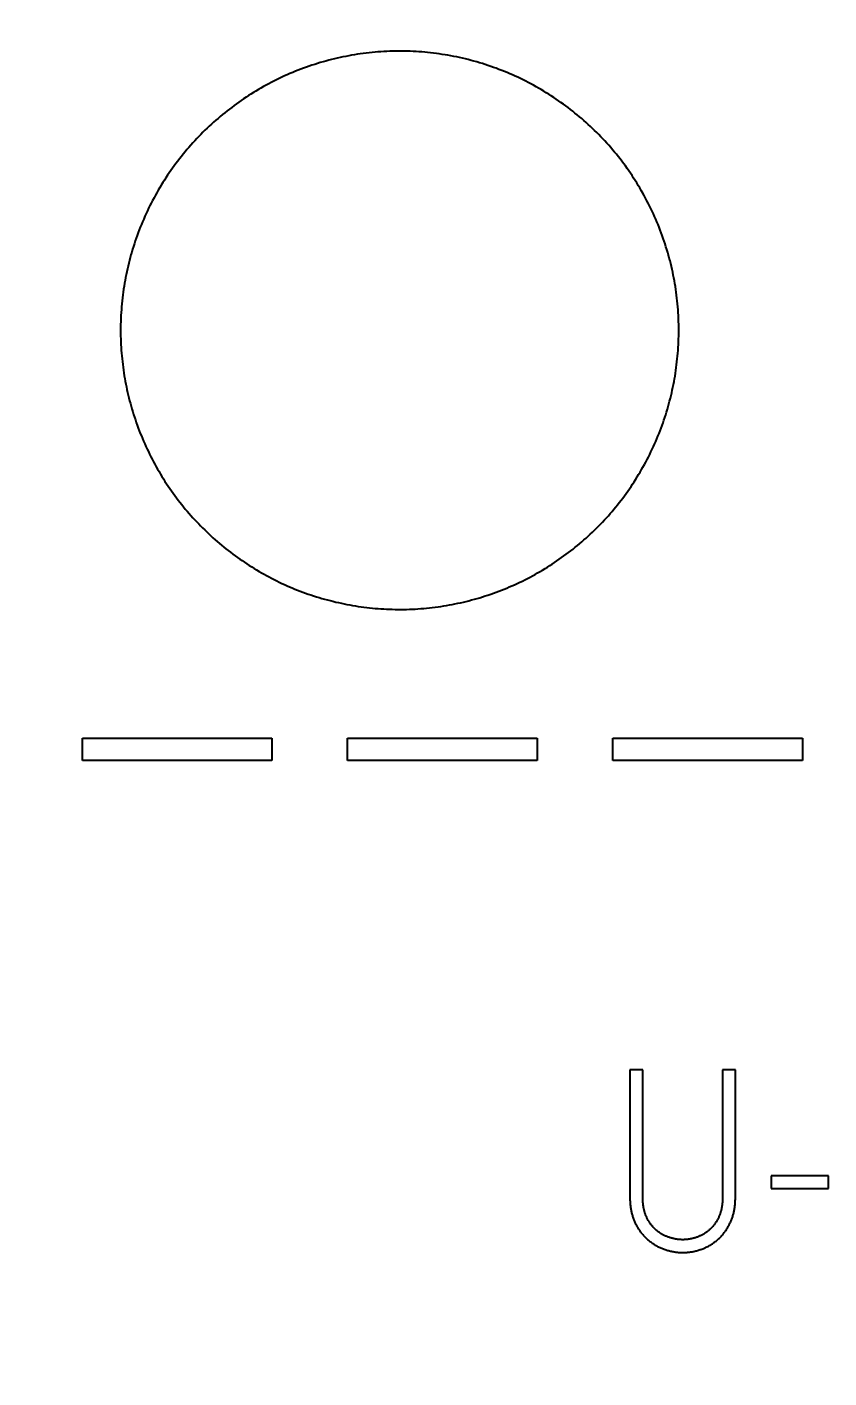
# Model space of a CAD drawing. Extents: x 0 to 420, y 0 to 297.
# Drawn here: x 122.61 to 128.36, y 158.89 to 168.57 of the extents above; entities that cross this region are included whole.
import ezdxf
from ezdxf.enums import TextEntityAlignment as Align

# ---------------------------------------------------------------- set-up
doc = ezdxf.new("R2010")
doc.units = 0
doc.header["$LTSCALE"] = 23.1
for name, color, linetype in [('10000_FRONT', 7, 'CONTINUOUS'), ('10100_DIM_FRONT', 7, 'CONTINUOUS'), ('10500_FRONT_LABELING', 7, 'CONTINUOUS')]:
    doc.layers.add(name, color=color, linetype=linetype)
doc.dimstyles.get("Standard").update_dxf_attribs({"dimtxt": 2.5, "dimasz": 2.5, "dimexe": 1.25, "dimexo": 0.625, "dimtad": 1, "dimcen": 2.5, "dimazin": 3, "dimtfac": 1, "dimtmove": 0, "dimatfit": 3})

# ---------------------------------------------------------------- blocks, each defined once
blk = doc.blocks.new('*D0')
at = {"layer": '10100_DIM_FRONT', "linetype": 'CONTINUOUS'}
for p, q in [((107.530749, 192.195968), (107.530749, 134.211085)), ((143.030749, 192.195968), (143.030749, 134.211085)), ((107.530749, 136.211085), (125.280749, 136.211085)), ((143.030749, 136.211085), (125.280749, 136.211085))]:
    blk.add_line(p, q, dxfattribs=at)
for points in [[(111.030749, 136.711085), (107.530749, 136.211085), (111.030749, 135.711085)], [(139.530749, 135.711085), (143.030749, 136.211085), (139.530749, 136.711085)]]:
    blk.add_solid(points, dxfattribs=at)
blk.add_text('35,5', height=3.5, dxfattribs=at).set_placement((121.450091, 137.086085), (130.950091, 137.086085), align=Align.FIT)
blk = doc.blocks.new('*D1')
at = {"layer": '10100_DIM_FRONT', "linetype": 'CONTINUOUS'}
for p, q in [((143.030749, 192.195968), (143.030749, 124.458443)), ((99.530757, 151.746968), (99.530757, 124.458443)), ((99.530757, 126.458443), (121.280753, 126.458443)), ((143.030749, 126.458443), (121.280753, 126.458443))]:
    blk.add_line(p, q, dxfattribs=at)
for points in [[(103.030757, 126.958443), (99.530757, 126.458443), (103.030757, 125.958443)], [(139.530749, 125.958443), (143.030749, 126.458443), (139.530749, 126.958443)]]:
    blk.add_solid(points, dxfattribs=at)
blk.add_text('43,5', height=3.5, dxfattribs=at).set_placement((117.247464, 127.333443), (126.997464, 127.333443), align=Align.FIT)

msp = doc.modelspace()

# ---------------------------------------------------------------- linework, layer by layer
at = {"layer": '10000_FRONT', "color": 7, "linetype": 'CONTINUOUS'}
for p, q in [((123.0071, 163.315), (123.0071, 163.4752)), ((123.0071, 163.4752), (124.3656, 163.4752)), ((124.3656, 163.4752), (124.3656, 163.315)), ((124.9078, 163.315), (124.9078, 163.4752)), ((124.9078, 163.4752), (126.2663, 163.4752)), ((126.2663, 163.4752), (126.2663, 163.315)), ((126.8085, 163.315), (126.8085, 163.4752)), ((126.8085, 163.4752), (128.167, 163.4752)), ((128.167, 163.4752), (128.167, 163.315)), ((124.3656, 163.315), (123.0071, 163.315)), ((126.2663, 163.315), (124.9078, 163.315)), ((128.167, 163.315), (126.8085, 163.315))]:
    msp.add_line(p, q, dxfattribs=at)
for points in [[(127.2808, 166.397), (127.2806, 166.4181), (127.2803, 166.4392), (127.2797, 166.4603), (127.279, 166.4814), (127.278, 166.5024), (127.2767, 166.5233), (127.2753, 166.5443), (127.2736, 166.5651), (127.2718, 166.586), (127.2697, 166.6068), (127.2674, 166.6276), (127.2649, 166.6483), (127.2621, 166.6691), (127.2592, 166.6897), (127.256, 166.7104), (127.2527, 166.731), (127.2491, 166.7515), (127.2453, 166.7721), (127.2412, 166.7926), (127.237, 166.813), (127.2326, 166.8334), (127.2279, 166.8538), (127.223, 166.8742), (127.2179, 166.8945), (127.2126, 166.9147), (127.2071, 166.935), (127.2013, 166.9552), (127.1953, 166.9753), (127.1891, 166.9955), (127.1827, 167.0155), (127.1761, 167.0356), (127.1692, 167.0556), (127.1621, 167.0755), (127.1549, 167.0954), (127.1474, 167.1151), (127.1397, 167.1348), (127.1318, 167.1543), (127.1238, 167.1737), (127.1155, 167.193), (127.1071, 167.2122), (127.0984, 167.2313), (127.0896, 167.2503), (127.0805, 167.2691), (127.0713, 167.2879), (127.0619, 167.3066), (127.0523, 167.3251), (127.0425, 167.3436), (127.0325, 167.3619), (127.0224, 167.3802), (127.012, 167.3983), (127.0014, 167.4164), (126.9907, 167.4343), (126.9798, 167.4521), (126.9686, 167.4698), (126.9573, 167.4874), (126.9458, 167.5049), (126.9341, 167.5223), (126.9222, 167.5396), (126.9101, 167.5568), (126.8978, 167.5739), (126.8853, 167.5909), (126.8726, 167.6077), (126.8598, 167.6245), (126.8467, 167.6411), (126.8334, 167.6576), (126.82, 167.674), (126.8064, 167.6902), (126.7927, 167.7062), (126.7788, 167.7221), (126.7648, 167.7377), (126.7506, 167.7533), (126.7363, 167.7686), (126.7218, 167.7838), (126.7072, 167.7988), (126.6924, 167.8137), (126.6775, 167.8284), (126.6625, 167.8429), (126.6473, 167.8573), (126.632, 167.8715), (126.6165, 167.8856), (126.6008, 167.8995), (126.5851, 167.9132), (126.5691, 167.9267), (126.5531, 167.9401), (126.5368, 167.9534), (126.5205, 167.9664), (126.504, 167.9793), (126.4873, 167.9921), (126.4705, 168.0046), (126.4536, 168.017), (126.4365, 168.0293), (126.4192, 168.0413), (126.4018, 168.0532), (126.3843, 168.065), (126.3666, 168.0766), (126.3487, 168.088), (126.3307, 168.0992), (126.3126, 168.1102), (126.2944, 168.121), (126.2762, 168.1316), (126.2578, 168.142), (126.2394, 168.1522), (126.2209, 168.1622), (126.2023, 168.172), (126.1836, 168.1816), (126.1648, 168.1909), (126.1459, 168.2001), (126.127, 168.2091), (126.108, 168.2179), (126.0889, 168.2264), (126.0697, 168.2348), (126.0504, 168.2429), (126.031, 168.2509), (126.0116, 168.2587), (125.9921, 168.2662), (125.9725, 168.2736), (125.9528, 168.2807), (125.933, 168.2876), (125.9132, 168.2944), (125.8932, 168.3009), (125.8732, 168.3072), (125.8531, 168.3134), (125.8329, 168.3193), (125.8126, 168.325), (125.7922, 168.3305), (125.7718, 168.3358), (125.7513, 168.3408), (125.7306, 168.3457), (125.7099, 168.3504), (125.6892, 168.3548), (125.6684, 168.359), (125.6477, 168.363), (125.6269, 168.3668), (125.6061, 168.3703), (125.5853, 168.3736), (125.5645, 168.3767), (125.5437, 168.3796), (125.5229, 168.3822), (125.502, 168.3846), (125.4812, 168.3868), (125.4603, 168.3888), (125.4394, 168.3906), (125.4186, 168.3922), (125.3977, 168.3935), (125.3768, 168.3946), (125.3558, 168.3955), (125.3349, 168.3962), (125.314, 168.3967), (125.293, 168.3969), (125.2721, 168.3969), (125.2511, 168.3968), (125.2301, 168.3963), (125.2091, 168.3957), (125.1881, 168.3948), (125.1671, 168.3938), (125.1461, 168.3924), (125.125, 168.3909), (125.104, 168.3892), (125.0829, 168.3872), (125.0618, 168.385), (125.0407, 168.3825), (125.0197, 168.3799), (124.9987, 168.377), (124.9778, 168.3739), (124.9569, 168.3706), (124.9362, 168.3671), (124.9154, 168.3633), (124.8948, 168.3594), (124.8742, 168.3552), (124.8536, 168.3508), (124.8332, 168.3462), (124.8127, 168.3414), (124.7924, 168.3364), (124.7721, 168.3312), (124.7519, 168.3258), (124.7317, 168.3201), (124.7116, 168.3143), (124.6916, 168.3082), (124.6716, 168.3019), (124.6517, 168.2955), (124.6318, 168.2888), (124.6121, 168.2819), (124.5923, 168.2748), (124.5727, 168.2674), (124.5531, 168.2599), (124.5335, 168.2521), (124.5141, 168.2442), (124.4946, 168.236), (124.4753, 168.2276), (124.456, 168.219), (124.4368, 168.2102), (124.4176, 168.2011), (124.3986, 168.1919), (124.3796, 168.1824), (124.3607, 168.1728), (124.342, 168.1629), (124.3234, 168.1529), (124.305, 168.1428), (124.2867, 168.1324)], [(124.2867, 168.1324), (124.2685, 168.1219), (124.2504, 168.1111), (124.2325, 168.1002), (124.2147, 168.0891), (124.197, 168.0779), (124.1795, 168.0664), (124.162, 168.0548), (124.1447, 168.043), (124.1276, 168.031), (124.1106, 168.0189), (124.0936, 168.0066), (124.0769, 167.9941), (124.0602, 167.9814), (124.0437, 167.9685), (124.0273, 167.9555), (124.0111, 167.9423), (123.9949, 167.9289), (123.9789, 167.9153), (123.963, 167.9015), (123.9473, 167.8876), (123.9317, 167.8735), (123.9162, 167.8592), (123.9009, 167.8447), (123.8856, 167.83), (123.8706, 167.8152), (123.8556, 167.8002), (123.8408, 167.785), (123.8262, 167.7697), (123.8118, 167.7542), (123.7976, 167.7387), (123.7836, 167.723), (123.7697, 167.7071), (123.756, 167.6912), (123.7425, 167.6751), (123.7292, 167.6589), (123.7161, 167.6426), (123.7031, 167.6262), (123.6903, 167.6096), (123.6777, 167.5929), (123.6653, 167.5761), (123.6531, 167.5591), (123.641, 167.542), (123.6291, 167.5248), (123.6174, 167.5075), (123.6059, 167.4901), (123.5946, 167.4725), (123.5834, 167.4548), (123.5724, 167.437), (123.5616, 167.419), (123.551, 167.4009), (123.5405, 167.3827), (123.5303, 167.3644), (123.5202, 167.346), (123.5103, 167.3274), (123.5006, 167.3087), (123.4911, 167.2898), (123.4818, 167.2708), (123.4726, 167.2517), (123.4637, 167.2325), (123.4549, 167.2133), (123.4464, 167.194), (123.4381, 167.1746), (123.4301, 167.1552), (123.4222, 167.1357), (123.4145, 167.1161), (123.4071, 167.0965), (123.3999, 167.0769), (123.3929, 167.0571), (123.3861, 167.0373), (123.3795, 167.0175), (123.3731, 166.9976), (123.3669, 166.9776), (123.361, 166.9576), (123.3552, 166.9375), (123.3497, 166.9174), (123.3443, 166.8972), (123.3392, 166.8769), (123.3343, 166.8566), (123.3296, 166.8362), (123.3251, 166.8158), (123.3208, 166.7953), (123.3168, 166.7748), (123.3129, 166.7541), (123.3093, 166.7335), (123.3058, 166.7127), (123.3026, 166.692), (123.2996, 166.6711), (123.2968, 166.6502), (123.2943, 166.6292), (123.2919, 166.6082), (123.2898, 166.5871), (123.2879, 166.566), (123.2862, 166.5449), (123.2848, 166.5238), (123.2835, 166.5027), (123.2825, 166.4816), (123.2818, 166.4605), (123.2812, 166.4393), (123.2809, 166.4181), (123.2808, 166.397)], [(123.2808, 166.397), (123.2809, 166.3764), (123.2812, 166.3558), (123.2817, 166.3353), (123.2825, 166.3148), (123.2834, 166.2943), (123.2846, 166.2739), (123.2859, 166.2535), (123.2875, 166.2331), (123.2893, 166.2128), (123.2913, 166.1925), (123.2934, 166.1723), (123.2958, 166.152), (123.2984, 166.1319), (123.3012, 166.1117), (123.3042, 166.0916), (123.3074, 166.0715), (123.3108, 166.0515), (123.3144, 166.0315), (123.3183, 166.0115), (123.3223, 165.9915), (123.3265, 165.9716), (123.3309, 165.9518), (123.3356, 165.9319), (123.3404, 165.9121), (123.3454, 165.8924), (123.3507, 165.8726), (123.3561, 165.8529), (123.3618, 165.8333), (123.3677, 165.8137), (123.3738, 165.7941), (123.3801, 165.7745), (123.3866, 165.755), (123.3933, 165.7355), (123.4002, 165.7161), (123.4073, 165.6968), (123.4146, 165.6776), (123.4221, 165.6585), (123.4298, 165.6395), (123.4376, 165.6206), (123.4456, 165.6017), (123.4539, 165.583), (123.4623, 165.5645), (123.4709, 165.546), (123.4796, 165.5276), (123.4886, 165.5093), (123.4977, 165.4911), (123.507, 165.473), (123.5165, 165.455), (123.5262, 165.4371), (123.5361, 165.4193), (123.5461, 165.4016), (123.5563, 165.384), (123.5667, 165.3665), (123.5773, 165.3491), (123.588, 165.3318), (123.599, 165.3146), (123.6101, 165.2975), (123.6214, 165.2805), (123.6329, 165.2636), (123.6445, 165.2468), (123.6564, 165.2301), (123.6684, 165.2135), (123.6807, 165.1971), (123.6931, 165.1807), (123.7057, 165.1644), (123.7185, 165.1482), (123.7314, 165.1322), (123.7446, 165.1163), (123.7578, 165.1006), (123.7712, 165.085), (123.7847, 165.0696), (123.7984, 165.0543), (123.8122, 165.0392), (123.8262, 165.0243), (123.8403, 165.0095), (123.8545, 164.9949), (123.8689, 164.9804), (123.8834, 164.9661), (123.8981, 164.9519), (123.9129, 164.9379), (123.9278, 164.924), (123.9428, 164.9103), (123.958, 164.8968), (123.9734, 164.8834), (123.9889, 164.8702), (124.0045, 164.8571), (124.0202, 164.8442), (124.0361, 164.8314), (124.0522, 164.8188), (124.0683, 164.8063), (124.0846, 164.794), (124.1011, 164.7819), (124.1177, 164.7699), (124.1344, 164.7581), (124.1513, 164.7464), (124.1683, 164.7349), (124.1855, 164.7235), (124.2028, 164.7124), (124.2202, 164.7013), (124.2378, 164.6905), (124.2554, 164.6798), (124.2732, 164.6694), (124.291, 164.6591), (124.3089, 164.649), (124.3269, 164.6391), (124.3449, 164.6295), (124.3631, 164.62), (124.3813, 164.6107), (124.3996, 164.6016), (124.418, 164.5927), (124.4364, 164.5839), (124.455, 164.5754), (124.4736, 164.5671), (124.4923, 164.559), (124.5111, 164.551), (124.5299, 164.5433), (124.5488, 164.5357), (124.5679, 164.5283), (124.5869, 164.5212), (124.6061, 164.5142), (124.6254, 164.5074), (124.6447, 164.5008), (124.6641, 164.4944), (124.6836, 164.4882), (124.7031, 164.4822), (124.7228, 164.4764), (124.7425, 164.4707), (124.7623, 164.4653), (124.7822, 164.4601), (124.8022, 164.4551), (124.8222, 164.4502), (124.8424, 164.4456), (124.8626, 164.4412), (124.8828, 164.437), (124.903, 164.433), (124.9232, 164.4292), (124.9435, 164.4256), (124.9637, 164.4223), (124.984, 164.4191), (125.0042, 164.4162), (125.0245, 164.4135), (125.0448, 164.411), (125.0651, 164.4087), (125.0854, 164.4066), (125.1058, 164.4047), (125.1261, 164.403), (125.1465, 164.4015), (125.1668, 164.4002), (125.1872, 164.3992), (125.2076, 164.3983), (125.2279, 164.3977), (125.2483, 164.3972), (125.2687, 164.397), (125.2892, 164.397), (125.3096, 164.3972), (125.33, 164.3976), (125.3505, 164.3982), (125.3709, 164.399), (125.3914, 164.4), (125.4119, 164.4013), (125.4324, 164.4027), (125.4529, 164.4044), (125.4734, 164.4062), (125.4939, 164.4083), (125.5145, 164.4106), (125.535, 164.4132), (125.5554, 164.4159), (125.5759, 164.4188), (125.5962, 164.422), (125.6165, 164.4253), (125.6367, 164.4289), (125.6568, 164.4326), (125.6769, 164.4366), (125.697, 164.4408), (125.717, 164.4451), (125.7369, 164.4497), (125.7567, 164.4544), (125.7765, 164.4594), (125.7963, 164.4646), (125.8159, 164.4699), (125.8356, 164.4755), (125.8551, 164.4812), (125.8746, 164.4872), (125.8941, 164.4933), (125.9135, 164.4997), (125.9328, 164.5062), (125.9521, 164.513), (125.9713, 164.5199), (125.9904, 164.5271), (126.0095, 164.5345), (126.0285, 164.542), (126.0475, 164.5498), (126.0664, 164.5577), (126.0852, 164.5659), (126.104, 164.5743), (126.1227, 164.5829), (126.1414, 164.5916), (126.16, 164.6006), (126.1785, 164.6098)], [(126.1785, 164.6098), (126.1969, 164.6192), (126.2152, 164.6287), (126.2333, 164.6384), (126.2513, 164.6483), (126.2692, 164.6583), (126.2869, 164.6685), (126.3046, 164.6789), (126.3221, 164.6895), (126.3395, 164.7002), (126.3567, 164.7111), (126.3739, 164.7221), (126.3909, 164.7334), (126.4078, 164.7448), (126.4246, 164.7563), (126.4412, 164.7681), (126.4578, 164.78), (126.4742, 164.7921), (126.4905, 164.8043), (126.5067, 164.8167), (126.5227, 164.8293), (126.5386, 164.842), (126.5544, 164.855), (126.5701, 164.868), (126.5857, 164.8813), (126.6011, 164.8947), (126.6164, 164.9083), (126.6316, 164.9221), (126.6467, 164.936), (126.6616, 164.9502), (126.6764, 164.9644), (126.6911, 164.9789), (126.7057, 164.9935), (126.7201, 165.0083), (126.7343, 165.0232), (126.7483, 165.0382), (126.7622, 165.0534), (126.7759, 165.0687), (126.7894, 165.0841), (126.8028, 165.0996), (126.816, 165.1152), (126.829, 165.1309), (126.8418, 165.1468), (126.8545, 165.1628), (126.867, 165.1789), (126.8793, 165.1951), (126.8915, 165.2114), (126.9035, 165.2279), (126.9153, 165.2445), (126.9269, 165.2612), (126.9384, 165.278), (126.9497, 165.2949), (126.9609, 165.3119), (126.9718, 165.3291), (126.9826, 165.3464), (126.9932, 165.3638), (127.0037, 165.3813), (127.014, 165.399), (127.0241, 165.4167), (127.034, 165.4346), (127.0438, 165.4526), (127.0534, 165.4708), (127.0628, 165.489), (127.0721, 165.5074), (127.0811, 165.5259), (127.09, 165.5445), (127.0987, 165.5632), (127.1072, 165.5819), (127.1154, 165.6008), (127.1235, 165.6196), (127.1314, 165.6385), (127.139, 165.6575), (127.1465, 165.6766), (127.1538, 165.6957), (127.1608, 165.7148), (127.1677, 165.734), (127.1743, 165.7533), (127.1808, 165.7726), (127.187, 165.792), (127.1931, 165.8114), (127.1989, 165.8309), (127.2046, 165.8504), (127.2101, 165.87), (127.2153, 165.8897), (127.2204, 165.9094), (127.2253, 165.9291), (127.2299, 165.949), (127.2344, 165.9688), (127.2387, 165.9888), (127.2427, 166.0088), (127.2466, 166.0288), (127.2502, 166.0489), (127.2537, 166.0691), (127.257, 166.0893), (127.26, 166.1095), (127.2629, 166.1299), (127.2655, 166.1503), (127.2679, 166.1707), (127.2702, 166.1912), (127.2722, 166.2117), (127.274, 166.2323), (127.2756, 166.2528), (127.277, 166.2734), (127.2781, 166.2939), (127.2791, 166.3145), (127.2798, 166.3351), (127.2803, 166.3557), (127.2807, 166.3763), (127.2808, 166.397)]]:
    msp.add_lwpolyline(points, dxfattribs=at)
at = {"layer": '10500_FRONT_LABELING', "color": 7, "linetype": 'CONTINUOUS'}
for p, q in [((126.9308, 161.0988), (126.9308, 160.1828)), ((127.0227, 161.0988), (126.9308, 161.0988)), ((127.0227, 160.1828), (127.0227, 161.0988)), ((127.5943, 161.0988), (127.5943, 160.1828)), ((127.6862, 161.0988), (127.5943, 161.0988)), ((127.6862, 160.1828), (127.6862, 161.0988)), ((127.9423, 160.3397), (127.9423, 160.2477)), ((128.3534, 160.3397), (127.9423, 160.3397)), ((128.3534, 160.2477), (128.3534, 160.3397)), ((127.9423, 160.2477), (128.3534, 160.2477))]:
    msp.add_line(p, q, dxfattribs=at)
for points in [[(126.9308, 160.1828), (126.9308, 160.1763), (126.9309, 160.1697), (126.9311, 160.1632), (126.9314, 160.1567), (126.9317, 160.1502), (126.9321, 160.1437), (126.9326, 160.1373), (126.9332, 160.1308), (126.9339, 160.1244), (126.9347, 160.1179), (126.9356, 160.1115), (126.9365, 160.1051), (126.9376, 160.0987), (126.9387, 160.0923), (126.94, 160.086), (126.9413, 160.0796), (126.9428, 160.0733), (126.9443, 160.067), (126.946, 160.0607), (126.9479, 160.0544), (126.9498, 160.0481), (126.9518, 160.0419), (126.954, 160.0357), (126.9562, 160.0295), (126.9586, 160.0235), (126.9611, 160.0174), (126.9636, 160.0115), (126.9663, 160.0055), (126.9691, 159.9997), (126.9719, 159.9939), (126.9749, 159.9881), (126.978, 159.9824), (126.9811, 159.9768), (126.9843, 159.9712), (126.9877, 159.9657), (126.9911, 159.9602), (126.9946, 159.9547), (126.9982, 159.9494), (127.002, 159.944), (127.0058, 159.9388), (127.0097, 159.9336), (127.0137, 159.9284), (127.0179, 159.9233), (127.0221, 159.9183), (127.0265, 159.9134), (127.0309, 159.9085), (127.0354, 159.9038), (127.04, 159.8991), (127.0447, 159.8946), (127.0494, 159.8901), (127.0543, 159.8857), (127.0592, 159.8814), (127.0641, 159.8772), (127.0692, 159.8731), (127.0743, 159.8691), (127.0795, 159.8652), (127.0847, 159.8613), (127.09, 159.8576), (127.0954, 159.8539), (127.1009, 159.8503), (127.1064, 159.8468), (127.1121, 159.8434), (127.1177, 159.8401), (127.1235, 159.8369), (127.1293, 159.8338), (127.1351, 159.8308), (127.141, 159.8279), (127.1469, 159.8252), (127.1529, 159.8225), (127.1589, 159.82), (127.1649, 159.8175), (127.171, 159.8152), (127.1771, 159.8129), (127.1833, 159.8108), (127.1895, 159.8087), (127.1957, 159.8068), (127.202, 159.8049), (127.2083, 159.8032), (127.2146, 159.8015), (127.221, 159.8), (127.2274, 159.7985), (127.2338, 159.7972), (127.2403, 159.796), (127.2468, 159.7949), (127.2533, 159.7938), (127.2597, 159.793), (127.2662, 159.7922), (127.2727, 159.7915), (127.2792, 159.7909), (127.2857, 159.7905), (127.2922, 159.7901), (127.2987, 159.7899), (127.3052, 159.7898), (127.3117, 159.7898), (127.3182, 159.7899), (127.3248, 159.7901), (127.3313, 159.7904), (127.3378, 159.7908), (127.3443, 159.7913), (127.3508, 159.792), (127.3574, 159.7927), (127.3639, 159.7936), (127.3704, 159.7946), (127.3769, 159.7957), (127.3833, 159.7969), (127.3897, 159.7982), (127.3961, 159.7996), (127.4025, 159.8011), (127.4088, 159.8027), (127.4151, 159.8044), (127.4213, 159.8062), (127.4276, 159.8081), (127.4337, 159.8102), (127.4399, 159.8123), (127.446, 159.8145), (127.4521, 159.8168), (127.4582, 159.8193), (127.4642, 159.8218), (127.4702, 159.8244), (127.4761, 159.8272), (127.482, 159.83), (127.4879, 159.833), (127.4937, 159.8361), (127.4995, 159.8393), (127.5051, 159.8426), (127.5107, 159.8459), (127.5162, 159.8494), (127.5217, 159.853), (127.5271, 159.8566), (127.5324, 159.8604), (127.5376, 159.8642), (127.5427, 159.8682), (127.5478, 159.8722), (127.5528, 159.8763), (127.5578, 159.8805), (127.5627, 159.8848), (127.5675, 159.8892), (127.5722, 159.8937), (127.5768, 159.8983), (127.5814, 159.9029), (127.5859, 159.9077), (127.5903, 159.9126), (127.5947, 159.9175), (127.5989, 159.9225), (127.603, 159.9276), (127.607, 159.9328), (127.6109, 159.938), (127.6147, 159.9433), (127.6185, 159.9486), (127.6221, 159.954), (127.6256, 159.9595), (127.629, 159.965), (127.6324, 159.9706), (127.6356, 159.9762), (127.6388, 159.9819), (127.6419, 159.9876), (127.6449, 159.9934), (127.6477, 159.9993), (127.6505, 160.0052), (127.6532, 160.0112), (127.6558, 160.0172), (127.6583, 160.0233), (127.6607, 160.0294), (127.6629, 160.0355), (127.6651, 160.0417), (127.6671, 160.0478), (127.669, 160.054), (127.6708, 160.0603), (127.6725, 160.0665), (127.6741, 160.0728), (127.6756, 160.0791), (127.6769, 160.0855), (127.6782, 160.0918), (127.6793, 160.0982), (127.6804, 160.1046), (127.6814, 160.1111), (127.6822, 160.1175), (127.683, 160.124), (127.6837, 160.1305), (127.6843, 160.137), (127.6848, 160.1436), (127.6853, 160.1501), (127.6856, 160.1566), (127.6859, 160.1632), (127.6861, 160.1697), (127.6862, 160.1763), (127.6862, 160.1828)], [(127.5943, 160.1828), (127.5943, 160.1778), (127.5942, 160.1729), (127.594, 160.1679), (127.5938, 160.1629), (127.5936, 160.158), (127.5933, 160.1531), (127.5929, 160.1481), (127.5925, 160.1432), (127.592, 160.1383), (127.5915, 160.1334), (127.5909, 160.1285), (127.5902, 160.1237), (127.5894, 160.1188), (127.5886, 160.114), (127.5877, 160.1091), (127.5868, 160.1043), (127.5857, 160.0995), (127.5846, 160.0947), (127.5834, 160.0899), (127.5821, 160.0852), (127.5807, 160.0804), (127.5793, 160.0757), (127.5777, 160.071), (127.5761, 160.0663), (127.5744, 160.0616), (127.5725, 160.0569), (127.5706, 160.0523), (127.5687, 160.0477), (127.5666, 160.0431), (127.5645, 160.0386), (127.5623, 160.0341), (127.56, 160.0297), (127.5577, 160.0253), (127.5553, 160.021), (127.5528, 160.0167), (127.5502, 160.0124), (127.5476, 160.0082), (127.5449, 160.004), (127.5422, 159.9999), (127.5393, 159.9958), (127.5364, 159.9917), (127.5334, 159.9877), (127.5303, 159.9838), (127.5272, 159.9799), (127.5239, 159.9761), (127.5206, 159.9723), (127.5172, 159.9686), (127.5138, 159.965), (127.5103, 159.9614), (127.5067, 159.958), (127.503, 159.9546), (127.4994, 159.9513), (127.4956, 159.948), (127.4918, 159.9448), (127.4879, 159.9417), (127.484, 159.9387), (127.48, 159.9358), (127.4759, 159.9329), (127.4718, 159.9301), (127.4677, 159.9273), (127.4635, 159.9246), (127.4592, 159.922), (127.4548, 159.9195), (127.4504, 159.9171), (127.446, 159.9147), (127.4415, 159.9125), (127.437, 159.9103), (127.4324, 159.9082), (127.4279, 159.9062), (127.4233, 159.9043), (127.4186, 159.9025), (127.414, 159.9007), (127.4093, 159.899), (127.4045, 159.8974), (127.3998, 159.8959), (127.395, 159.8944), (127.3902, 159.8931), (127.3854, 159.8918), (127.3805, 159.8905), (127.3757, 159.8894), (127.3707, 159.8883), (127.3658, 159.8873), (127.3609, 159.8864), (127.3559, 159.8855), (127.351, 159.8848), (127.3461, 159.8841), (127.3411, 159.8835), (127.3362, 159.883), (127.3312, 159.8826), (127.3262, 159.8822), (127.3213, 159.882), (127.3163, 159.8818), (127.3114, 159.8817), (127.3064, 159.8817), (127.3014, 159.8818), (127.2964, 159.882), (127.2915, 159.8822), (127.2865, 159.8826), (127.2815, 159.883), (127.2765, 159.8835), (127.2715, 159.8841), (127.2666, 159.8848), (127.2616, 159.8855), (127.2566, 159.8863), (127.2517, 159.8873), (127.2468, 159.8882), (127.2419, 159.8893), (127.2371, 159.8904), (127.2323, 159.8916), (127.2275, 159.8929), (127.2227, 159.8943), (127.2179, 159.8957), (127.2132, 159.8972), (127.2085, 159.8988), (127.2038, 159.9004), (127.1991, 159.9022), (127.1945, 159.904), (127.1898, 159.9059), (127.1852, 159.9079), (127.1807, 159.91), (127.1761, 159.9121), (127.1717, 159.9144), (127.1672, 159.9167), (127.1628, 159.9191), (127.1585, 159.9216), (127.1542, 159.9242), (127.15, 159.9269), (127.1459, 159.9296), (127.1418, 159.9324), (127.1377, 159.9352), (127.1338, 159.9381), (127.1298, 159.9411), (127.126, 159.9442), (127.1221, 159.9474), (127.1184, 159.9506), (127.1147, 159.9539), (127.111, 159.9573), (127.1075, 159.9607), (127.1039, 159.9642), (127.1005, 159.9678), (127.0971, 159.9715), (127.0938, 159.9753), (127.0905, 159.9791), (127.0873, 159.983), (127.0842, 159.9869), (127.0812, 159.9909), (127.0783, 159.9949), (127.0754, 159.999), (127.0726, 160.0031), (127.0699, 160.0073), (127.0673, 160.0115), (127.0647, 160.0158), (127.0622, 160.0201), (127.0598, 160.0244), (127.0574, 160.0288), (127.0552, 160.0332), (127.0529, 160.0377), (127.0508, 160.0422), (127.0487, 160.0468), (127.0467, 160.0514), (127.0448, 160.056), (127.043, 160.0606), (127.0413, 160.0653), (127.0396, 160.07), (127.038, 160.0747), (127.0366, 160.0795), (127.0352, 160.0842), (127.0339, 160.089), (127.0326, 160.0938), (127.0315, 160.0986), (127.0304, 160.1035), (127.0294, 160.1083), (127.0285, 160.1132), (127.0277, 160.1181), (127.0269, 160.123), (127.0262, 160.128), (127.0256, 160.1329), (127.025, 160.1379), (127.0245, 160.1429), (127.0241, 160.1478), (127.0237, 160.1528), (127.0234, 160.1578), (127.0231, 160.1628), (127.023, 160.1678), (127.0228, 160.1728), (127.0227, 160.1778), (127.0227, 160.1828)]]:
    msp.add_lwpolyline(points, dxfattribs=at)

# ---------------------------------------------------------------- dimensions: what is measured, and where the dimension line sits
at = {"layer": '10100_DIM_FRONT', "linetype": 'CONTINUOUS'}
for base, p1, picture, middle in [((143.0307, 126.4584), (99.5308, 151.747), '*D1', (122.1225, 129.0834)), ((143.0307, 136.2111), (107.5307, 192.196), '*D0', (126.2001, 138.8361))]:
    dim = msp.add_linear_dim(base=base, p1=p1, p2=(143.0307, 192.196), dimstyle='Standard', dxfattribs=at)
    dim.commit()
    dim.dimension.update_dxf_attribs({"geometry": picture, "text_midpoint": middle, "dimtype": 128})

doc.saveas('drawing.dxf')
